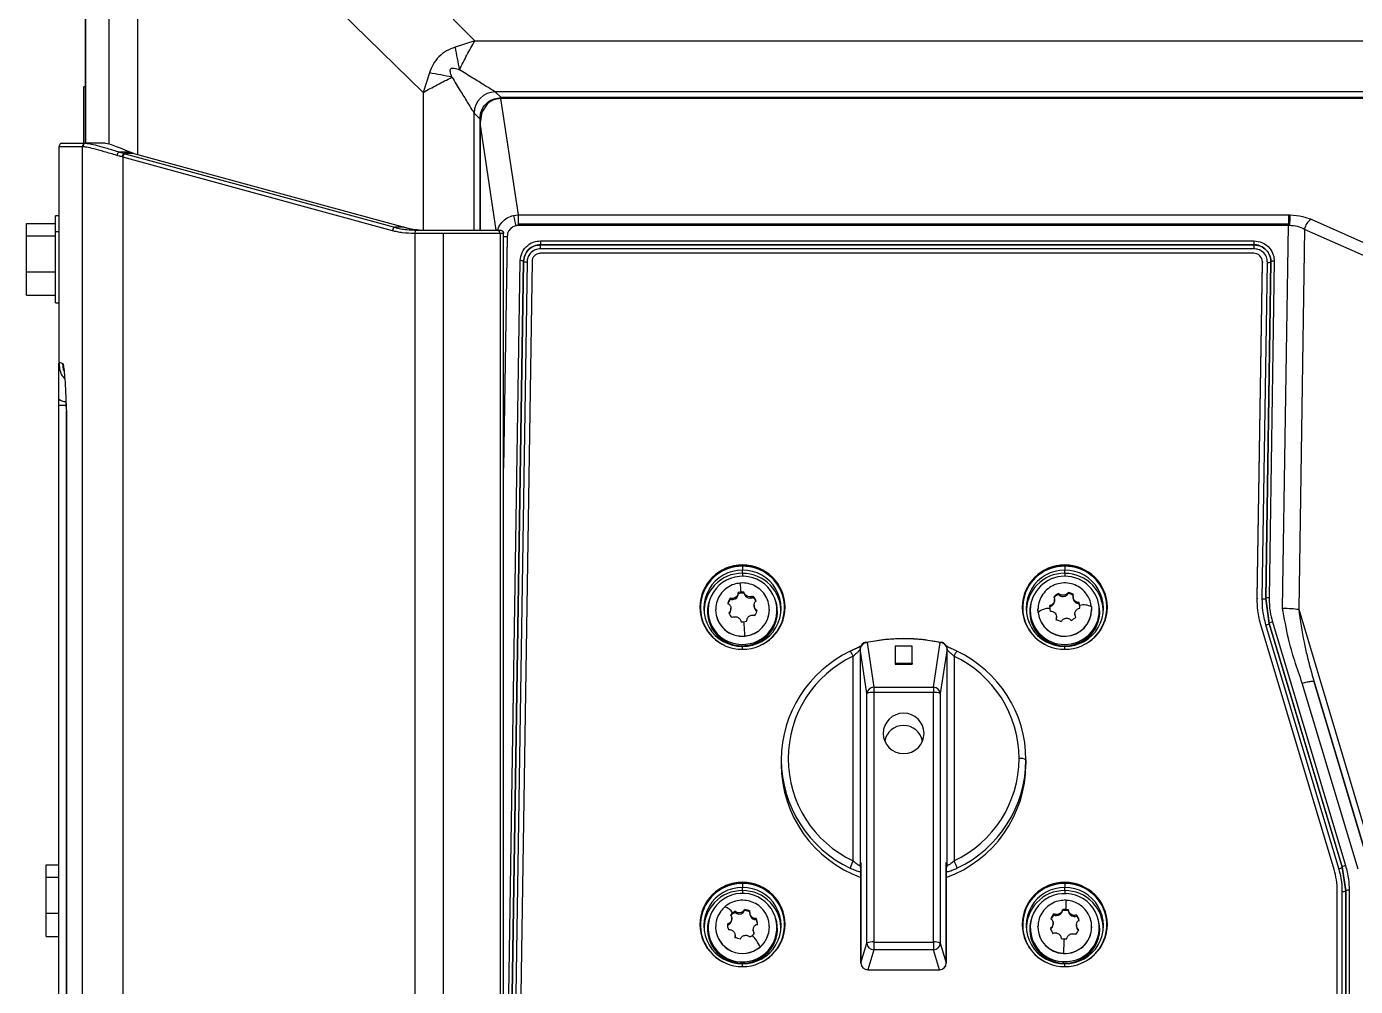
# Model space of a CAD drawing. Header units: millimetres. Extents: x -13464 to 9471, y -517 to 17126.
# Drawn here: x 6206.5 to 6404.5, y 182.9 to 326 of the extents above; entities that cross this region are included whole.
import ezdxf

# ---------------------------------------------------------------- set-up
doc = ezdxf.new("R2010")
doc.units = ezdxf.units.MM

msp = doc.modelspace()

# ---------------------------------------------------------------- linework, layer by layer
at = {"color": 7, "linetype": 'Continuous', "lineweight": 25}
for p, q in [((6273.27, 323.83), (6231.85, 366.08)), ((6215.28, 361.71), (6215.28, 308.57)), ((6215.3, 361.76), (6215.3, 308.57)), ((6215.3, 308.57), (6215.3, 361.76)), ((6218.76, 357.8), (6218.76, 308.44)), ((6223.07, 357.8), (6265.58, 316.14)), ((6223.07, 306.88), (6223.07, 357.8)), ((6273.27, 323.83), (6270.35, 322.89)), ((6273.27, 323.83), (6601.79, 323.83)), ((6266.52, 319.05), (6265.58, 316.14)), ((6215.28, 316.96), (6215.02, 316.96)), ((6265.58, 316.14), (6265.58, 295.62)), ((6276.68, 315.2), (6275.96, 314.98)), ((6598.71, 316.23), (6276.34, 316.23)), ((6277.2, 315.37), (6276.34, 316.23)), ((6277.09, 315.23), (6279.72, 297.9)), ((6597.96, 315.23), (6277.09, 315.23)), ((6597.86, 315.37), (6277.2, 315.37)), ((6273.18, 313.06), (6274.03, 312.21)), ((6273.18, 295.62), (6273.18, 313.06)), ((6274.35, 313.19), (6274.06, 311.6)), ((6275.01, 314.27), (6274.35, 313.19)), ((6274.03, 312.21), (6274.03, 295.62)), ((6274.06, 311.6), (6274.03, 311.6)), ((6276.48, 295.62), (6274.06, 311.6)), ((6274.06, 311.6), (6274.06, 295.62)), ((6214.82, 308.06), (6211.34, 308.06)), ((6211.34, 308.06), (6211.34, 275.99)), ((6211.85, 308.57), (6215.33, 308.57)), ((6214.82, 308.06), (6214.82, 95.72)), ((6214.9, 308.06), (6214.82, 308.06)), ((6215.33, 308.57), (6215.4, 308.57)), ((6218.16, 308.57), (6215.4, 308.57)), ((6220.36, 307.26), (6221.09, 307.04)), ((6221.93, 307.26), (6220.36, 307.26)), ((6222.48, 307.04), (6221.09, 307.04)), ((6221.19, 307.02), (6261.34, 296.05)), ((6222.48, 307.04), (6221.93, 307.26)), ((6222.48, 307.04), (6262.75, 296.05)), ((6220.84, 306.52), (6220.84, 97.26)), ((6261.03, 295.55), (6220.84, 306.52)), ((6211.34, 297.76), (6210.83, 297.76)), ((6210.83, 295.45), (6210.83, 297.76)), ((6279.07, 297.83), (6279.72, 297.9)), ((6279.72, 297.9), (6394.5, 297.9)), ((6279.72, 297.9), (6279.72, 296.58)), ((6394.5, 297.9), (6394.5, 296.58)), ((6397.86, 297.26), (6407.88, 292.8)), ((6206.51, 296.63), (6210.83, 296.63)), ((6206.51, 294.77), (6206.51, 296.63)), ((6210.83, 284.81), (6210.83, 295.45)), ((6210.83, 295.45), (6211.34, 295.45)), ((6262.75, 296.05), (6261.34, 296.05)), ((6264.33, 295.11), (6264.33, 108.67)), ((6268.59, 295.11), (6264.33, 295.11)), ((6264.59, 295.62), (6276.56, 295.62)), ((6268.59, 295.11), (6268.59, 108.67)), ((6277.07, 295.11), (6268.59, 295.11)), ((6276.56, 295.62), (6277.15, 295.62)), ((6277.07, 295.11), (6277.07, 108.67)), ((6277.57, 295.11), (6277.07, 295.11)), ((6277.57, 108.67), (6277.57, 295.11)), ((6279.72, 296.58), (6279.72, 296.32)), ((6279.72, 296.58), (6394.5, 296.58)), ((6394.5, 296.32), (6279.72, 296.32)), ((6393.62, 239.31), (6394.5, 296.32)), ((6394.5, 296.58), (6394.5, 296.32)), ((6396.88, 295.75), (6396.01, 239.13)), ((6406.91, 291.29), (6396.88, 295.75)), ((6206.51, 294.77), (6210.83, 294.77)), ((6206.51, 289.43), (6206.51, 294.77)), ((6278.11, 294.66), (6277.57, 260.18)), ((6283.09, 294.03), (6389.33, 294.03)), ((6283.09, 294.03), (6283.09, 293.45)), ((6283.09, 293.45), (6283.09, 293.44)), ((6389.33, 293.45), (6283.09, 293.45)), ((6283.09, 292.86), (6283.09, 293.44)), ((6283.09, 293.44), (6389.33, 293.44)), ((6389.33, 294.03), (6389.33, 293.45)), ((6389.33, 293.44), (6389.33, 293.45)), ((6389.33, 293.44), (6389.33, 292.86)), ((6278.03, 160.52), (6280.04, 291.08)), ((6389.33, 292.86), (6283.09, 292.86)), ((6389.33, 292.19), (6283.09, 292.19)), ((6392.38, 290.99), (6391.61, 240.84)), ((6206.51, 289.43), (6210.83, 289.43)), ((6206.51, 285.94), (6206.51, 289.43)), ((6280.55, 290.98), (6278.53, 160.42)), ((6278.53, 160.42), (6280.55, 290.98)), ((6281.06, 290.89), (6279.04, 160.33)), ((6281.82, 290.96), (6279.8, 160.39)), ((6280.55, 290.98), (6280.55, 290.98)), ((6389.83, 240.77), (6390.6, 290.92)), ((6389.83, 240.68), (6390.6, 290.83)), ((6390.59, 240.68), (6391.36, 290.82)), ((6390.6, 290.92), (6390.6, 290.83)), ((6391.1, 240.76), (6391.87, 290.91)), ((6391.87, 290.9), (6391.1, 240.76)), ((6391.87, 290.91), (6391.87, 290.9)), ((6206.51, 285.94), (6210.83, 285.94)), ((6210.83, 284.81), (6211.34, 284.81)), ((6211.34, 275.99), (6211.88, 275.78)), ((6211.34, 134.21), (6211.34, 269.57)), ((6211.34, 269.57), (6212.33, 269.57)), ((6212.43, 268.66), (6212.43, 135.13)), ((6212.44, 268.6), (6212.44, 135.18)), ((6313.16, 245.54), (6313.16, 244.96)), ((6361.17, 245.54), (6361.17, 244.96)), ((6313.16, 244.49), (6313.16, 244.96)), ((6313.16, 244.49), (6313.16, 244.05)), ((6361.17, 244.49), (6361.17, 244.96)), ((6361.17, 244.49), (6361.17, 244.05)), ((6312.54, 241.47), (6312.54, 241.62)), ((6313.38, 241.55), (6313.38, 241.7)), ((6360.22, 241.35), (6360.22, 241.5)), ((6361.68, 241.5), (6361.68, 241.65)), ((6311.33, 240.63), (6311.33, 240.79)), ((6311.72, 240.59), (6311.72, 240.75)), ((6314.35, 240.82), (6314.35, 240.99)), ((6314.72, 240.94), (6314.72, 241.09)), ((6314.89, 239.75), (6314.89, 239.58)), ((6358.92, 239.54), (6358.92, 239.69)), ((6359.65, 240.41), (6359.65, 240.58)), ((6362.41, 241.04), (6362.41, 240.87)), ((6363.32, 239.98), (6363.32, 240.13)), ((6363.4, 239.57), (6363.4, 239.72)), ((6389.83, 240.77), (6389.83, 240.68)), ((6391.62, 237.03), (6391.1, 240.76)), ((6391.1, 240.76), (6391.62, 237.03)), ((6391.1, 240.76), (6391.1, 240.76)), ((6308.01, 238.98), (6308.01, 238.77)), ((6309.16, 239.08), (6309.16, 239.06)), ((6311.43, 239.11), (6311.43, 239.28)), ((6317.16, 239.06), (6317.16, 239.08)), ((6318.31, 238.77), (6318.31, 238.98)), ((6356.02, 238.98), (6356.02, 238.77)), ((6356.04, 238.25), (6356.02, 238.77)), ((6356.04, 238.25), (6356.04, 238.46)), ((6357.19, 238.68), (6357.17, 239.18)), ((6357.17, 239.08), (6357.17, 239.06)), ((6357.17, 239.06), (6357.19, 238.66)), ((6357.19, 238.68), (6357.19, 238.66)), ((6359.92, 237.82), (6359.92, 237.99)), ((6362.68, 238.45), (6362.68, 238.28)), ((6365.15, 239.48), (6365.17, 238.98)), ((6365.17, 239.06), (6365.17, 239.08)), ((6366.32, 238.77), (6366.32, 238.98)), ((6396.01, 239.13), (6406.97, 202.58)), ((6401.28, 200.38), (6390.4, 236.66)), ((6402.01, 200.5), (6391.13, 236.8)), ((6402.5, 200.74), (6391.62, 237.03)), ((6391.62, 237.03), (6402.5, 200.73)), ((6391.62, 237.03), (6391.62, 237.03)), ((6392.1, 237.26), (6402.99, 200.96)), ((6313.16, 233.6), (6313.16, 233.63)), ((6313.16, 233.19), (6313.16, 233.6)), ((6313.52, 235.16), (6313.52, 235.14)), ((6313.63, 233.72), (6313.63, 233.93)), ((6331.71, 234.18), (6332.72, 227.52)), ((6338.43, 233.62), (6335.89, 233.62)), ((6335.89, 233.62), (6335.89, 231.09)), ((6337.16, 234.76), (6337.16, 234.81)), ((6338.43, 231.09), (6338.43, 233.62)), ((6341.61, 227.52), (6342.61, 234.18)), ((6361.17, 233.6), (6361.17, 233.63)), ((6361.17, 233.19), (6361.17, 233.6)), ((6329.66, 201.64), (6329.66, 232.15)), ((6330.67, 233.13), (6330.67, 201)), ((6331.7, 226.57), (6330.7, 233.23)), ((6343.63, 233.23), (6342.62, 226.57)), ((6343.65, 201), (6343.65, 233.13)), ((6344.67, 232.15), (6344.67, 201.64)), ((6335.89, 231.09), (6335.89, 230.96)), ((6335.89, 231.09), (6338.43, 231.09)), ((6335.89, 230.96), (6338.43, 230.96)), ((6338.43, 231.09), (6338.43, 230.96)), ((6404.85, 200.43), (6396.55, 228.13)), ((6398.31, 228.34), (6406.62, 200.64)), ((6407.01, 199.32), (6398.31, 228.34)), ((6331.7, 189.4), (6331.7, 226.57)), ((6332.72, 227.52), (6332.72, 226.73)), ((6332.72, 227.52), (6341.61, 227.52)), ((6332.72, 226.73), (6332.72, 189.56)), ((6341.61, 226.73), (6332.72, 226.73)), ((6341.61, 227.52), (6341.61, 226.73)), ((6341.61, 189.56), (6341.61, 226.73)), ((6342.62, 226.57), (6342.62, 189.4)), ((6318.94, 216.72), (6318.94, 216.01)), ((6355.39, 216.72), (6355.39, 216.01)), ((6209.44, 201.07), (6211.34, 201.07)), ((6209.44, 199.21), (6209.44, 201.07)), ((6330.81, 201.41), (6330.81, 186.44)), ((6330.81, 186.43), (6330.81, 201.35)), ((6343.51, 186.44), (6343.51, 201.41)), ((6343.52, 201.35), (6343.52, 186.43)), ((6403.02, 197.19), (6402.5, 200.74)), ((6402.5, 200.73), (6402.5, 200.74)), ((6402.5, 200.73), (6403.02, 197.19)), ((6209.44, 193.87), (6209.44, 199.21)), ((6209.44, 199.21), (6211.34, 199.21)), ((6313.16, 198.27), (6313.16, 197.68)), ((6361.17, 198.27), (6361.17, 197.68)), ((6313.16, 197.22), (6313.16, 197.68)), ((6313.16, 197.22), (6313.16, 196.77)), ((6361.17, 197.22), (6361.17, 197.68)), ((6361.17, 197.22), (6361.17, 196.77)), ((6401.75, 110.56), (6401.75, 197.19)), ((6402.51, 110.47), (6402.51, 197.1)), ((6403.02, 110.56), (6403.02, 197.19)), ((6403.02, 197.19), (6403.02, 110.56)), ((6403.02, 197.19), (6403.02, 197.19)), ((6403.53, 197.28), (6403.53, 110.65)), ((6312.03, 193.98), (6312.03, 194.14)), ((6313.25, 193.95), (6313.25, 194.12)), ((6313.48, 194.26), (6313.48, 194.41)), ((6360.85, 194.26), (6360.85, 194.41)), ((6361.7, 194.22), (6361.7, 194.37)), ((6209.44, 193.87), (6211.34, 193.87)), ((6209.44, 190.38), (6209.44, 193.87)), ((6311.25, 192.25), (6311.25, 192.41)), ((6311.56, 192.92), (6311.56, 193.09)), ((6314.26, 193.94), (6314.26, 193.77)), ((6315.25, 192.89), (6315.25, 193.04)), ((6359.43, 192.19), (6359.43, 192.37)), ((6359.54, 193.6), (6359.54, 193.75)), ((6359.92, 193.5), (6359.92, 193.66)), ((6362.55, 193.37), (6362.55, 193.53)), ((6362.91, 192.11), (6362.91, 191.94)), ((6362.94, 193.43), (6362.94, 193.58)), ((6209.44, 190.38), (6211.34, 190.38)), ((6308.01, 191.7), (6308.01, 191.49)), ((6309.16, 191.8), (6309.16, 191.79)), ((6312.06, 190.36), (6312.06, 190.53)), ((6314.76, 191.39), (6314.76, 191.21)), ((6317.16, 191.79), (6317.16, 191.8)), ((6318.31, 191.49), (6318.31, 191.7)), ((6356.02, 191.7), (6356.02, 191.49)), ((6357.17, 191.8), (6357.17, 191.93)), ((6357.17, 191.8), (6357.17, 191.79)), ((6365.17, 191.8), (6365.16, 191.68)), ((6365.17, 191.79), (6365.17, 191.8)), ((6366.32, 191.49), (6366.32, 191.7)), ((6315.78, 188.83), (6315.78, 188.81)), ((6330.81, 186.44), (6331.7, 189.4)), ((6332.72, 188.39), (6331.83, 185.43)), ((6332.72, 189.56), (6341.61, 189.56)), ((6332.72, 189.56), (6332.72, 188.39)), ((6341.61, 188.39), (6332.72, 188.39)), ((6341.61, 189.56), (6341.61, 188.39)), ((6342.5, 185.43), (6341.61, 188.39)), ((6342.62, 189.4), (6343.51, 186.44)), ((6313.16, 186.32), (6313.16, 186.36)), ((6313.16, 185.91), (6313.16, 186.33)), ((6316.53, 187.66), (6316.53, 187.87)), ((6360.91, 186.43), (6360.91, 186.63)), ((6360.97, 187.87), (6360.97, 187.85)), ((6361.17, 186.32), (6361.17, 186.36)), ((6361.17, 185.91), (6361.17, 186.33)), ((6331.83, 185.43), (6342.5, 185.43)), ((6331.83, 185.43), (6331.83, 185.42)), ((6331.83, 185.42), (6342.5, 185.42)), ((6342.5, 185.43), (6342.5, 185.42))]:
    msp.add_line(p, q, dxfattribs=at)
at = {"color": 7, "linetype": 'Continuous', "lineweight": 25, "flags": 128}
for points in [[(6264.59, 295.62), (6264.54, 295.61), (6264.49, 295.58), (6264.45, 295.53), (6264.41, 295.47), (6264.38, 295.39), (6264.35, 295.3), (6264.34, 295.21), (6264.33, 295.11)], [(6277.57, 294.69), (6277.83, 294.67), (6278.11, 294.66)], [(6211.88, 275.78), (6211.97, 274.88), (6212, 274.73)], [(6358.92, 239.54), (6358.92, 239.43), (6358.92, 239.42)], [(6329.22, 232.87), (6329.22, 232.89), (6329.23, 232.88)], [(6330.7, 233.23), (6330.68, 233.17), (6330.67, 233.13)], [(6343.65, 233.13), (6343.64, 233.18), (6343.63, 233.23)], [(6345.11, 232.87), (6345.1, 232.89), (6345.1, 232.88)], [(6312.06, 190.36), (6312.06, 190.36), (6312.04, 190.15)]]:
    msp.add_lwpolyline(points, dxfattribs=at)
at = {"color": 7, "linetype": 'Continuous', "lineweight": 25}
for centre, radius, start, end in [((6332.07, 332.84), 62.51, 189.1585, 192.3007), ((6256.57, 257.34), 62.51, 77.6993, 80.8415), ((6276.37, 313.04), 3.19, 90.5081, 179.4919), ((6215.33, 308.06), 0.508, 90.0393, 180.0393), ((6215.41, 308.07), 0.506, 90.2324, 180.2305), ((6305.28, 302.26), 26.58, 189.6044, 193.002), ((6420.6, 296.07), 25.95, 175.9521, 179.4514), ((6399.13, 295.37), 2.28, 123.9507, 170.367), ((6276.56, 295.11), 0.507, 359.891, 89.8906), ((6280.15, 290.24), 0.843, 61.6332, 97.3352), ((6389.36, 290.94), 1.24, 359.1872, 45.116), ((6392.25, 290.17), 0.828, 80.778, 116.922), ((6280.95, 291.72), 0.843, 241.6332, 277.3352), ((6391.5, 291.64), 0.828, 260.778, 296.922), ((6212.35, 271.61), 1.53, 228.5715, 268.3274), ((6313.16, 239.38), 6.36, 0.678, 179.322), ((6313.16, 239.29), 6.36, 0.678, 179.322), ((6313.07, 239.38), 6.17, 89.1393, 245.0579), ((6313.25, 239.38), 6.17, 294.9421, 90.8607), ((6361.17, 239.38), 6.36, 0.678, 179.322), ((6361.17, 239.29), 6.36, 0.678, 179.322), ((6361.07, 239.38), 6.17, 89.1393, 245.0587), ((6361.26, 239.38), 6.17, 294.9413, 90.8607), ((6313.09, 239.28), 5.68, 89.2941, 270.7059), ((6313.12, 238.82), 5.68, 89.5474, 183.1267), ((6313.1, 238.97), 5.07, 94.6013, 275.9897), ((6313.22, 238.98), 5.07, 274.6013, 95.9897), ((6313.23, 239.28), 5.68, 269.2941, 90.7059), ((6313.22, 238.83), 5.66, 356.7229, 90.603), ((6361.1, 239.28), 5.68, 89.2941, 270.7059), ((6361.12, 238.82), 5.68, 89.5474, 183.1267), ((6361.17, 238.92), 5.15, 6.4573, 185.0749), ((6361.24, 239.28), 5.68, 269.2941, 90.7059), ((6361.23, 238.83), 5.66, 356.7229, 90.603), ((6313.16, 239.43), 2.28, 95.1341, 105.8683), ((6313.16, 239.27), 2.28, 84.4099, 105.8635), ((6293.6, 240.13), 19.42, 4.634, 8.6152), ((6313.16, 239.43), 2.28, 84.4133, 95.1364), ((6314.26, 241.71), 0.897, 190.7949, 275.4839), ((6361.15, 239.46), 2.25, 114.6038, 136.2743), ((6360.9, 241.95), 0.906, 221.4187, 330.1135), ((6361.17, 239.44), 2.27, 55.4021, 76.9582), ((6361.17, 239.29), 2.27, 55.4021, 76.9582), ((6313.1, 238.78), 5.15, 160.923, 270.6841), ((6313.11, 239.49), 2.2, 143.885, 165.875), ((6313.11, 239.34), 2.2, 143.885, 165.875), ((6311.64, 241.49), 0.912, 250.5108, 275.1432), ((6311.65, 241.47), 0.891, 274.7284, 359.8247), ((6313.22, 238.78), 5.15, 269.3159, 19.077), ((6314.27, 241.73), 0.909, 275.1164, 299.8051), ((6313.2, 239.48), 2.22, 24.6873, 46.5722), ((6313.2, 239.33), 2.22, 24.6873, 46.5722), ((6315.77, 239.58), 0.882, 180.1249, 238.0437), ((6361.1, 238.78), 5.15, 160.9229, 270.6841), ((6358.77, 240.41), 0.889, 280.303, 359.6928), ((6361.1, 239.5), 2.18, 174.8889, 185.9445), ((6361.15, 239.31), 2.25, 114.6038, 136.2743), ((6361.23, 238.78), 5.15, 269.3159, 19.0771), ((6363.3, 240.87), 0.891, 180.3541, 271.3732), ((6361.23, 239.49), 2.19, 5.9469, 16.9895), ((6361.23, 239.34), 2.19, 5.9469, 16.9895), ((6363.97, 237.4), 2.39, 60.6289, 103.7799), ((6361.23, 239.5), 2.18, 354.8889, 5.9445), ((6361.23, 239.34), 2.18, 2.0177, 5.9443), ((6390.72, 241.5), 0.828, 260.778, 296.922), ((6391.47, 240.02), 0.828, 80.778, 116.922), ((6313.16, 239.53), 6.36, 180.678, 359.322), ((6313.12, 238.8), 5.11, 180.366, 275.7223), ((6313.13, 239.11), 3.97, 180.5063, 275.6597), ((6313.13, 239.09), 3.97, 180.4282, 275.6602), ((6313.12, 239.51), 2.22, 204.6873, 226.5722), ((6310.55, 239.11), 0.879, 314.1972, 359.9212), ((6313.2, 239.11), 3.96, 274.7376, 359.6817), ((6313.2, 239.09), 3.96, 274.6767, 359.6647), ((6313.21, 238.8), 5.1, 274.7084, 359.633), ((6313.21, 239.5), 2.2, 323.885, 345.875), ((6361.17, 239.53), 6.36, 180.678, 359.322), ((6361.16, 239.04), 5.15, 186.4573, 5.0749), ((6361.16, 238.84), 5.15, 186.5066, 359.259), ((6358.9, 236.5), 2.77, 89.3453, 128.0938), ((6361.16, 239.11), 4, 186.4378, 359.3278), ((6361.16, 239.13), 4, 186.4492, 357.9232), ((6361.1, 239.5), 2.19, 185.9469, 196.9895), ((6359.05, 237.82), 0.874, 340.5758, 359.9931), ((6361.16, 239.55), 2.27, 235.4021, 256.9582), ((6361.18, 239.53), 2.25, 294.6038, 316.2743), ((6363.55, 238.28), 0.874, 180.0108, 203.8741), ((6313.16, 239.56), 2.28, 264.4133, 275.1364), ((6313.16, 239.56), 2.28, 275.1341, 285.8683), ((6265.08, 232.61), 48.51, 3.0085, 5.5322), ((6390.96, 237.79), 1.01, 279.6029, 310.6272), ((6392.27, 236.26), 1.01, 99.6029, 130.6272), ((6331.71, 233.17), 1.01, 89.6625, 177.0262), ((6331.68, 233.23), 0.977, 154.8614, 180.0641), ((6331.71, 233.22), 1.02, 102.366, 164.647), ((6331.57, 233.86), 0.352, 65.18, 101.4027), ((6342.76, 233.86), 0.352, 78.5973, 114.82), ((6342.62, 233.17), 1.01, 2.9738, 90.3375), ((6342.61, 233.22), 1.02, 15.353, 77.634), ((6342.65, 233.23), 0.977, 359.9359, 25.1386), ((6336.87, 216.66), 17.93, 115.2635, 179.7999), ((6336.82, 216.89), 16.85, 115.1576, 244.8424), ((6326.25, 230.66), 3.72, 23.5269, 36.7142), ((6331.65, 233.13), 0.977, 161.6861, 180.064), ((6342.68, 233.13), 0.977, 359.936, 18.3139), ((6348.1, 230.65), 3.74, 143.3294, 156.456), ((6337.44, 216.84), 16.93, 0.2001, 64.7365), ((6337.46, 216.66), 17.93, 0.2001, 64.7365), ((6332.71, 226.51), 1.01, 89.6625, 177.0262), ((6332.49, 224.96), 1.79, 82.6328, 116.0821), ((6341.61, 226.51), 1.01, 2.9738, 90.3375), ((6341.84, 224.96), 1.79, 63.9179, 97.3672), ((6337.16, 220.61), 3.05, 0.6638, 179.3362), ((6337.14, 218.98), 2.84, 89.6178, 169.6634), ((6337.18, 218.98), 2.84, 10.3366, 90.3822), ((6337.16, 220.68), 3.05, 180.6638, 359.3362), ((6336.87, 216.78), 17.93, 180.2001, 244.7365), ((6336.91, 216.1), 17.98, 180.275, 250.1486), ((6337.42, 216.09), 17.97, 289.8286, 359.7477), ((6337.44, 216.95), 16.93, 295.2635, 359.7999), ((6337.46, 216.78), 17.93, 295.2635, 359.7999), ((6354.62, 215.3), 1.61, 61.5184, 98.7795), ((6334.48, 199.03), 5.49, 151.5418, 163.7273), ((6331.67, 201), 1, 180.0034, 210.3507), ((6342.65, 201), 1, 329.6493, 359.9966), ((6339.85, 199.03), 5.49, 16.2727, 28.4582), ((6390.65, 197.19), 11.1, 0.0055, 16.6992), ((6401.84, 201.5), 1.01, 279.6029, 310.6272), ((6403.15, 199.97), 1.01, 99.6029, 130.6272), ((6313.16, 192.1), 6.36, 0.678, 179.322), ((6313.16, 192.01), 6.36, 0.678, 179.322), ((6313.07, 192.1), 6.17, 89.1393, 245.0591), ((6313.25, 192.1), 6.17, 294.941, 90.8607), ((6361.17, 192.1), 6.36, 0.678, 179.322), ((6361.17, 192.01), 6.36, 0.678, 179.322), ((6361.07, 192.1), 6.17, 89.1393, 245.0586), ((6361.26, 192.1), 6.17, 294.9414, 90.8607), ((6313.09, 192), 5.68, 89.2941, 270.7059), ((6313.12, 191.54), 5.68, 89.5474, 183.1267), ((6313.17, 191.71), 5.11, 311.2549, 131.4553), ((6313.23, 192), 5.68, 269.2941, 90.7059), ((6313.22, 191.55), 5.66, 356.7229, 90.603), ((6361.1, 192), 5.68, 89.2941, 270.7059), ((6361.12, 191.54), 5.68, 89.5474, 183.1267), ((6361.1, 191.7), 5.07, 86.4013, 267.8061), ((6361.23, 191.7), 5.07, 266.4013, 87.8061), ((6361.24, 192), 5.68, 269.2941, 90.7059), ((6361.23, 191.55), 5.66, 356.7229, 90.603), ((6402.63, 197.93), 0.835, 261.7212, 297.6466), ((6403.41, 196.45), 0.835, 81.7212, 117.6466), ((6313.15, 191.69), 5.11, 131.2549, 311.4553), ((6309.62, 192.53), 2.47, 33.3843, 67.8645), ((6313.15, 192.18), 2.25, 119.6465, 130.4794), ((6312.67, 194.63), 0.887, 310.4462, 335.5493), ((6313.16, 192.16), 2.27, 60.4313, 81.9483), ((6313.16, 192.01), 2.27, 60.4313, 81.9483), ((6359.97, 194.39), 0.896, 266.8256, 351.605), ((6361.17, 192.15), 2.28, 87.1905, 97.9142), ((6361.17, 192), 2.28, 76.4659, 97.9158), ((6396.63, 192.87), 35.38, 175.2844, 177.4671), ((6361.17, 192.15), 2.28, 76.463, 87.1928), ((6362.59, 194.26), 0.892, 182.5867, 267.5898), ((6313.16, 192.25), 6.36, 180.678, 359.322), ((6313.1, 191.5), 5.15, 160.923, 270.6841), ((6310.67, 192.93), 0.904, 285.6629, 310.4509), ((6313.1, 192.22), 2.19, 180.0425, 202.1271), ((6310.68, 192.92), 0.88, 310.3547, 359.8997), ((6313.14, 192.04), 2.24, 119.6234, 141.3503), ((6313.13, 192.2), 2.23, 130.479, 141.3737), ((6312.66, 194.64), 0.909, 226.5106, 310.3823), ((6313.22, 191.5), 5.15, 269.3159, 19.077), ((6315.15, 193.78), 0.893, 180.4274, 276.3607), ((6313.22, 192.22), 2.19, 0.0425, 22.1271), ((6313.22, 192.06), 2.19, 0.0425, 22.1271), ((6361.17, 192.25), 6.36, 180.678, 359.322), ((6361.1, 191.5), 5.15, 160.923, 270.6841), ((6358.55, 192.2), 0.882, 304.7508, 359.8703), ((6361.13, 192.21), 2.21, 135.7914, 157.7019), ((6361.13, 192.05), 2.21, 135.7914, 157.7019), ((6359.96, 194.4), 0.91, 242.5361, 267.2082), ((6361.23, 191.5), 5.15, 269.3159, 19.077), ((6362.6, 194.28), 0.912, 267.1811, 291.8223), ((6361.21, 192.21), 2.2, 16.5212, 38.4894), ((6361.21, 192.06), 2.2, 16.5212, 38.4894), ((6313.16, 191.56), 5.15, 180.7344, 310.8456), ((6313.16, 191.86), 4, 180.7229, 310.8557), ((6313.16, 191.84), 4, 180.7242, 310.8557), ((6313.16, 192.28), 2.27, 240.4313, 261.9483), ((6313.17, 192.26), 2.25, 299.6465, 310.4794), ((6313.19, 192.24), 2.23, 310.479, 321.3737), ((6310.24, 186.37), 6.06, 23.9314, 43.5422), ((6315.63, 191.21), 0.875, 180.0244, 209.6952), ((6313.25, 191.81), 3.91, 310.3405, 359.9125), ((6313.25, 191.79), 3.91, 310.3405, 359.9139), ((6313.27, 191.5), 5.04, 310.3297, 359.9247), ((6361.12, 191.53), 5.11, 180.4004, 267.6235), ((6361.13, 191.83), 3.96, 180.3684, 267.6556), ((6361.13, 191.82), 3.97, 180.4313, 267.5927), ((6361.12, 192.22), 2.2, 196.5212, 218.4894), ((6361.17, 192.29), 2.28, 256.463, 267.1928), ((6361.2, 191.54), 5.12, 266.7563, 359.5157), ((6361.2, 191.81), 3.97, 266.6675, 359.6045), ((6361.2, 191.83), 3.97, 266.6781, 357.7256), ((6361.21, 192.23), 2.21, 315.7914, 337.7019), ((6363.79, 191.94), 0.88, 180.0968, 228.5614), ((6332.49, 187.79), 1.79, 82.6328, 116.0821), ((6332.72, 189.41), 1.02, 180.4879, 269.7843), ((6341.84, 187.79), 1.79, 63.9179, 97.3672), ((6341.6, 189.41), 1.02, 270.2157, 359.5121), ((6449.64, 185.32), 88.71, 176.9745, 178.3549), ((6361.17, 192.29), 2.28, 267.1905, 277.9142), ((6331.83, 186.45), 1.02, 180.4879, 269.7843), ((6330.84, 186.43), 0.0318, 162.9939, 179.855), ((6331.83, 186.43), 1.02, 180, 270), ((6342.5, 186.45), 1.02, 270.2157, 359.5121), ((6342.5, 186.43), 1.02, 270, 0), ((6343.48, 186.43), 0.0318, 0.145, 17.0061)]:
    msp.add_arc(centre, radius, start, end, dxfattribs=at)
for points, knots in [([(6270.35, 322.89), (6269.92, 322.72), (6269.04, 322.39), (6267.89, 321.52), (6267.02, 320.37), (6266.68, 319.48), (6266.52, 319.05)], [0, 0, 0, 0, 0.24377, 0.499159, 0.754983, 1, 1, 1, 1]), ([(6270.99, 319.52), (6271.36, 320.26), (6272.11, 321.74), (6272.88, 323.13), (6273.27, 323.83)], [0, 0, 0, 0, 0.499672, 1, 1, 1, 1]), ([(6269.88, 318.41), (6269.78, 318.66), (6269.65, 319.01), (6269.61, 319.42), (6269.66, 319.59), (6269.72, 319.69), (6269.81, 319.75), (6269.98, 319.79), (6270.4, 319.76), (6270.74, 319.62), (6270.99, 319.52)], [0, 0, 0, 0, 0.304932, 0.415748, 0.460272, 0.500497, 0.540554, 0.584994, 0.696322, 1, 1, 1, 1]), ([(6276.34, 316.23), (6276.29, 316.26), (6276.19, 316.32), (6275.69, 316.63), (6274.63, 317.28), (6272.96, 318.31), (6271.67, 319.1), (6270.99, 319.52)], [0, 0, 0, 0, 0.089619, 0.186676, 0.417859, 0.69576, 1, 1, 1, 1]), ([(6215.02, 308.57), (6215.02, 309.07), (6215.02, 310.88), (6215.02, 313.1), (6215.02, 315.31), (6215.02, 316.69), (6215.02, 316.87), (6215.02, 316.96)], [0, 0, 0, 0, 0.085931, 0.309496, 0.535624, 0.765362, 1, 1, 1, 1]), ([(6265.58, 316.14), (6266.27, 316.52), (6267.66, 317.3), (6269.14, 318.04), (6269.88, 318.41)], [0, 0, 0, 0, 0.500375, 1, 1, 1, 1]), ([(6269.88, 318.41), (6270.3, 317.74), (6271.1, 316.44), (6272.13, 314.77), (6272.77, 313.72), (6273.08, 313.22), (6273.15, 313.11), (6273.18, 313.06)], [0, 0, 0, 0, 0.30424, 0.582141, 0.813324, 0.910382, 1, 1, 1, 1]), ([(6274.03, 312.21), (6274.09, 312.66), (6274.2, 313.59), (6275.06, 314.65), (6276.12, 315.27), (6276.85, 315.34), (6277.2, 315.37)], [0, 0, 0, 0, 0.270606, 0.562309, 0.789377, 1, 1, 1, 1]), ([(6275.96, 314.98), (6275.78, 314.89), (6275.43, 314.7), (6275.15, 314.42), (6275.01, 314.27)], [0, 0, 0, 0, 0.486215, 1, 1, 1, 1]), ([(6277.09, 315.23), (6277.01, 315.23), (6276.88, 315.22), (6276.74, 315.21), (6276.68, 315.2)], [0, 0, 0, 0, 0.560447, 1, 1, 1, 1]), ([(6211.85, 308.57), (6211.78, 308.56), (6211.63, 308.54), (6211.46, 308.41), (6211.36, 308.24), (6211.35, 308.12), (6211.34, 308.06)], [0, 0, 0, 0, 0.270303, 0.562484, 0.789771, 1, 1, 1, 1]), ([(6219.97, 306.77), (6219.32, 306.96), (6218.02, 307.35), (6216.51, 307.76), (6215.38, 308.02), (6215.06, 308.05), (6214.9, 308.06)], [0, 0, 0, 0, 0.249302, 0.499599, 0.750248, 1, 1, 1, 1]), ([(6215.4, 308.57), (6215.56, 308.56), (6215.87, 308.53), (6216.97, 308.27), (6218.45, 307.85), (6219.72, 307.46), (6220.36, 307.26)], [0, 0, 0, 0, 0.249142, 0.499198, 0.748701, 1, 1, 1, 1]), ([(6221.93, 307.26), (6221.44, 307.46), (6220.48, 307.84), (6219.36, 308.27), (6218.51, 308.53), (6218.27, 308.56), (6218.16, 308.57)], [0, 0, 0, 0, 0.253467, 0.500733, 0.750932, 1, 1, 1, 1]), ([(6220.36, 307.26), (6220.32, 307.26), (6220.26, 307.25), (6220.18, 307.18), (6220.12, 307.12), (6220.07, 307.04), (6220.01, 306.93), (6219.98, 306.83), (6219.97, 306.77)], [0, 0, 0, 0, 0.23942, 0.368337, 0.5, 0.631663, 0.76058, 1, 1, 1, 1]), ([(6221.09, 307.04), (6221.06, 307.04), (6221, 307.03), (6220.93, 306.97), (6220.88, 306.9), (6220.83, 306.82), (6220.77, 306.71), (6220.74, 306.61), (6220.73, 306.55)], [0, 0, 0, 0, 0.239418, 0.368332, 0.499991, 0.631652, 0.760569, 1, 1, 1, 1]), ([(6221.09, 307.04), (6221.11, 307.04), (6221.14, 307.03), (6221.18, 307.02), (6221.19, 307.02)], [0, 0, 0, 0, 0.559999, 1, 1, 1, 1]), ([(6220.73, 306.55), (6220.58, 306.59), (6220.32, 306.66), (6220.08, 306.74), (6219.97, 306.77)], [0, 0, 0, 0, 0.559993, 1, 1, 1, 1]), ([(6220.84, 306.52), (6220.82, 306.53), (6220.78, 306.54), (6220.74, 306.55), (6220.73, 306.55)], [0, 0, 0, 0, 0.56, 1, 1, 1, 1]), ([(6276.73, 295.62), (6276.74, 295.71), (6276.81, 296.14), (6277.28, 296.81), (6278.07, 297.51), (6278.74, 297.72), (6279.07, 297.83)], [0, 0, 0, 0, 0.083673, 0.396332, 0.704413, 1, 1, 1, 1]), ([(6394.5, 297.9), (6394.54, 297.9), (6394.61, 297.9), (6394.69, 297.9), (6394.72, 297.9)], [0, 0, 0, 0, 0.560013, 1, 1, 1, 1]), ([(6394.72, 297.9), (6395.36, 297.85), (6396.52, 297.77), (6397.45, 297.41), (6397.86, 297.26)], [0, 0, 0, 0, 0.55672, 1, 1, 1, 1]), ([(6261.34, 296.05), (6261.3, 296.05), (6261.25, 296.04), (6261.19, 295.97), (6261.13, 295.89), (6261.08, 295.79), (6261.05, 295.66), (6261.04, 295.59), (6261.03, 295.55)], [0, 0, 0, 0, 0.2421684, 0.369093, 0.499604, 0.7093862, 0.8446894, 1, 1, 1, 1]), ([(6264.33, 295.11), (6263.71, 295.14), (6262.85, 295.17), (6261.75, 295.36), (6261.27, 295.48), (6261.03, 295.55)], [0, 0, 0, 0, 0.560269, 0.780149, 1, 1, 1, 1]), ([(6261.34, 296.05), (6261.63, 295.97), (6262.23, 295.82), (6263.32, 295.67), (6264.11, 295.64), (6264.59, 295.62)], [0, 0, 0, 0, 0.280186, 0.560145, 1, 1, 1, 1]), ([(6262.75, 296.05), (6262.92, 296.02), (6263.25, 295.96), (6263.7, 295.81), (6264.15, 295.76), (6264.66, 295.69), (6265.29, 295.63), (6265.76, 295.62), (6266, 295.62)], [0, 0, 0, 0, 0.157027, 0.30884, 0.422554, 0.570152, 0.77862, 1, 1, 1, 1]), ([(6277.15, 295.62), (6277.25, 295.6), (6277.38, 295.57), (6277.5, 295.4), (6277.54, 295.31), (6277.57, 295.21), (6277.57, 295.14), (6277.57, 295.11)], [0, 0, 0, 0, 0.603903, 0.73056, 0.836974, 0.924822, 1, 1, 1, 1]), ([(6279.38, 296.28), (6279.19, 296.22), (6278.8, 296.08), (6278.39, 295.65), (6278.15, 295.15), (6278.12, 294.82), (6278.11, 294.66)], [0, 0, 0, 0, 0.266381, 0.552471, 0.780606, 1, 1, 1, 1]), ([(6279.72, 296.32), (6279.65, 296.32), (6279.54, 296.31), (6279.43, 296.29), (6279.38, 296.28)], [0, 0, 0, 0, 0.5603338, 1, 1, 1, 1]), ([(6394.65, 296.32), (6394.63, 296.32), (6394.57, 296.32), (6394.52, 296.32), (6394.5, 296.32)], [0, 0, 0, 0, 0.55997, 1, 1, 1, 1]), ([(6396.88, 295.75), (6396.55, 295.9), (6395.89, 296.22), (6395.06, 296.28), (6394.65, 296.32)], [0, 0, 0, 0, 0.506183, 1, 1, 1, 1]), ([(6280.04, 291.08), (6280.1, 291.5), (6280.22, 292.37), (6281.05, 293.36), (6282.06, 293.94), (6282.76, 294), (6283.09, 294.03)], [0, 0, 0, 0, 0.270467, 0.562375, 0.78953, 1, 1, 1, 1]), ([(6283.09, 293.45), (6282.75, 293.41), (6282.09, 293.33), (6281.27, 292.77), (6280.68, 291.96), (6280.59, 291.32), (6280.55, 290.98)], [0, 0, 0, 0, 0.256631, 0.5, 0.743362, 1, 1, 1, 1]), ([(6280.55, 290.98), (6280.59, 291.31), (6280.68, 291.96), (6281.27, 292.76), (6282.09, 293.33), (6282.75, 293.4), (6283.09, 293.44)], [0, 0, 0, 0, 0.256624, 0.5, 0.74337, 1, 1, 1, 1]), ([(6389.33, 294.03), (6389.77, 293.98), (6390.68, 293.87), (6391.7, 293.04), (6392.29, 292.01), (6392.35, 291.32), (6392.38, 290.99)], [0, 0, 0, 0, 0.2700815, 0.5624747, 0.7899155, 1, 1, 1, 1]), ([(6391.87, 290.91), (6391.86, 291.08), (6391.85, 291.42), (6391.65, 292.05), (6391.19, 292.75), (6390.49, 293.21), (6389.85, 293.42), (6389.51, 293.44), (6389.33, 293.45)], [0, 0, 0, 0, 0.130528, 0.257557, 0.5, 0.742437, 0.869468, 1, 1, 1, 1]), ([(6389.33, 293.44), (6389.51, 293.43), (6389.85, 293.41), (6390.49, 293.2), (6391.19, 292.74), (6391.65, 292.05), (6391.85, 291.42), (6391.86, 291.08), (6391.87, 290.9)], [0, 0, 0, 0, 0.13052, 0.257548, 0.5, 0.742445, 0.869475, 1, 1, 1, 1]), ([(6283.09, 292.86), (6282.8, 292.82), (6282.21, 292.75), (6281.53, 292.22), (6281.13, 291.56), (6281.08, 291.1), (6281.06, 290.89)], [0, 0, 0, 0, 0.270467, 0.562375, 0.78953, 1, 1, 1, 1]), ([(6283.09, 292.19), (6282.9, 292.17), (6282.53, 292.12), (6282.12, 291.79), (6281.87, 291.39), (6281.84, 291.1), (6281.82, 290.96)], [0, 0, 0, 0, 0.28363, 0.557945, 0.775111, 1, 1, 1, 1]), ([(6391.36, 290.82), (6391.33, 291.11), (6391.27, 291.71), (6390.72, 292.39), (6390.03, 292.79), (6389.56, 292.83), (6389.33, 292.86)], [0, 0, 0, 0, 0.270081, 0.562475, 0.789915, 1, 1, 1, 1]), ([(6390.24, 291.82), (6390.09, 291.93), (6389.82, 292.14), (6389.48, 292.18), (6389.33, 292.19)], [0, 0, 0, 0, 0.558891, 1, 1, 1, 1]), ([(6211.34, 275.99), (6211.34, 275.99), (6211.34, 275.99), (6211.34, 275.99), (6211.34, 275.99)], [0, 0, 0, 0, 0.559973, 1, 1, 1, 1]), ([(6211.34, 275.99), (6211.38, 275.31), (6211.44, 274.36), (6212.03, 273.65), (6212.2, 273.45)], [0, 0, 0, 0, 0.714858, 1, 1, 1, 1]), ([(6211.34, 270.47), (6211.34, 271.08), (6211.34, 272.36), (6211.34, 274.06), (6211.34, 275.3), (6211.34, 275.69), (6211.34, 275.81)], [0, 0, 0, 0, 0.266554, 0.553604, 0.85455, 1, 1, 1, 1]), ([(6211.88, 275.78), (6211.92, 275.69), (6212.01, 275.52), (6212.13, 274.48), (6212.25, 272.94), (6212.35, 270.93), (6212.41, 269.38), (6212.44, 268.6)], [0, 0, 0, 0, 0.1856554, 0.3722474, 0.5581376, 0.7788635, 1, 1, 1, 1]), ([(6211.34, 269.57), (6211.34, 269.74), (6211.34, 270.04), (6211.34, 270.33), (6211.34, 270.47)], [0, 0, 0, 0, 0.560159, 1, 1, 1, 1]), ([(6212.37, 270.35), (6212.37, 270.34), (6212.36, 269.86), (6212.4, 269.22), (6212.44, 268.6)], [0, 0, 0, 0, 0.020915, 1, 1, 1, 1]), ([(6312.8, 243.04), (6312.49, 242.99), (6311.81, 242.89), (6310.85, 242.39), (6310.01, 241.62), (6309.44, 240.64), (6309.16, 239.76), (6309.19, 239.23), (6309.2, 239.07)], [0, 0, 0, 0, 0.157087, 0.348066, 0.539365, 0.730433, 0.921015, 1, 1, 1, 1]), ([(6312.54, 241.62), (6312.53, 241.52), (6312.5, 241.32), (6312.32, 241.03), (6312.05, 240.82), (6311.83, 240.78), (6311.72, 240.75)], [0, 0, 0, 0, 0.250175, 0.500183, 0.750173, 1, 1, 1, 1]), ([(6317.12, 239.09), (6317.13, 239.31), (6317.14, 239.9), (6316.8, 240.83), (6316.18, 241.77), (6315.31, 242.5), (6314.28, 242.95), (6313.41, 243.08), (6312.92, 243.05), (6312.8, 243.04)], [0, 0, 0, 0, 0.099248, 0.268665, 0.437816, 0.606997, 0.77649, 0.946481, 1, 1, 1, 1]), ([(6314.35, 240.99), (6314.24, 240.99), (6314.01, 241), (6313.71, 241.16), (6313.47, 241.4), (6313.41, 241.6), (6313.38, 241.7)], [0, 0, 0, 0, 0.249865, 0.499759, 0.749572, 1, 1, 1, 1]), ([(6365.14, 239.49), (6365.09, 239.8), (6364.97, 240.48), (6364.46, 241.42), (6363.68, 242.24), (6362.7, 242.81), (6361.6, 243.09), (6360.46, 243.05), (6359.38, 242.7), (6358.43, 242.06), (6357.71, 241.18), (6357.26, 240.19), (6357.21, 239.5), (6357.19, 239.18)], [0, 0, 0, 0, 0.0783947, 0.1714743, 0.2645812, 0.357804, 0.4512694, 0.5450316, 0.6390532, 0.7331984, 0.8273111, 0.9212426, 1, 1, 1, 1]), ([(6361.68, 241.65), (6361.64, 241.6), (6361.57, 241.49), (6361.4, 241.36), (6361.21, 241.26), (6360.99, 241.21), (6360.76, 241.22), (6360.55, 241.27), (6360.36, 241.37), (6360.26, 241.46), (6360.22, 241.5)], [0, 0, 0, 0, 0.122211, 0.249952, 0.36609, 0.499929, 0.633742, 0.749914, 0.877715, 1, 1, 1, 1]), ([(6310.98, 240.03), (6311.03, 239.99), (6311.15, 239.92), (6311.29, 239.77), (6311.39, 239.57), (6311.44, 239.36), (6311.43, 239.14), (6311.36, 238.93), (6311.26, 238.74), (6311.16, 238.63), (6311.11, 238.58)], [0, 0, 0, 0, 0.122211, 0.249952, 0.36609, 0.499929, 0.633742, 0.749914, 0.877715, 1, 1, 1, 1]), ([(6311.72, 240.75), (6311.65, 240.75), (6311.52, 240.74), (6311.39, 240.77), (6311.33, 240.79)], [0, 0, 0, 0, 0.508891, 1, 1, 1, 1]), ([(6314.72, 241.09), (6314.66, 241.07), (6314.55, 241.01), (6314.42, 241), (6314.35, 240.99)], [0, 0, 0, 0, 0.491109, 1, 1, 1, 1]), ([(6315.34, 238.96), (6315.29, 239), (6315.17, 239.09), (6315.03, 239.25), (6314.93, 239.45), (6314.89, 239.67), (6314.89, 239.89), (6314.96, 240.1), (6315.06, 240.27), (6315.16, 240.36), (6315.21, 240.41)], [0, 0, 0, 0, 0.122211, 0.249952, 0.36609, 0.499929, 0.633742, 0.749914, 0.877715, 1, 1, 1, 1]), ([(6359.65, 240.66), (6359.65, 240.55), (6359.65, 240.34), (6359.49, 240.03), (6359.24, 239.8), (6359.03, 239.73), (6358.92, 239.69)], [0, 0, 0, 0, 0.2498647, 0.4997593, 0.7495716, 1, 1, 1, 1]), ([(6359.53, 241.01), (6359.56, 240.96), (6359.62, 240.85), (6359.64, 240.73), (6359.65, 240.66)], [0, 0, 0, 0, 0.491109, 1, 1, 1, 1]), ([(6363.32, 240.13), (6363.25, 240.14), (6363.11, 240.15), (6362.91, 240.23), (6362.72, 240.35), (6362.57, 240.51), (6362.46, 240.71), (6362.41, 240.91), (6362.4, 241.12), (6362.44, 241.25), (6362.46, 241.31)], [0, 0, 0, 0, 0.122211, 0.249952, 0.36609, 0.499929, 0.633742, 0.749914, 0.877715, 1, 1, 1, 1]), ([(6390.4, 236.66), (6390.21, 237.42), (6389.87, 238.77), (6389.84, 240.16), (6389.83, 240.77)], [0, 0, 0, 0, 0.559832, 1, 1, 1, 1]), ([(6391.13, 236.8), (6390.95, 237.51), (6390.63, 238.79), (6390.6, 240.1), (6390.59, 240.68)], [0, 0, 0, 0, 0.56, 1, 1, 1, 1]), ([(6391.61, 240.84), (6391.63, 240.16), (6391.66, 238.95), (6391.97, 237.77), (6392.1, 237.26)], [0, 0, 0, 0, 0.56, 1, 1, 1, 1]), ([(6311.6, 237.9), (6311.66, 237.93), (6311.79, 238), (6312, 238.04), (6312.22, 238.03), (6312.43, 237.96), (6312.62, 237.85), (6312.78, 237.69), (6312.89, 237.5), (6312.92, 237.36), (6312.94, 237.29)], [0, 0, 0, 0, 0.122211, 0.249952, 0.36609, 0.499929, 0.633742, 0.749914, 0.877715, 1, 1, 1, 1]), ([(6313.78, 237.37), (6313.79, 237.44), (6313.8, 237.58), (6313.87, 237.78), (6313.99, 237.97), (6314.16, 238.12), (6314.36, 238.22), (6314.57, 238.27), (6314.79, 238.27), (6314.92, 238.23), (6314.99, 238.2)], [0, 0, 0, 0, 0.122211, 0.249952, 0.36609, 0.499929, 0.633742, 0.749914, 0.877715, 1, 1, 1, 1]), ([(6359.01, 238.86), (6359.12, 238.85), (6359.34, 238.84), (6359.63, 238.67), (6359.85, 238.41), (6359.9, 238.19), (6359.92, 238.08)], [0, 0, 0, 0, 0.250175, 0.500183, 0.750173, 1, 1, 1, 1]), ([(6359.92, 238.08), (6359.92, 238.01), (6359.93, 237.87), (6359.89, 237.74), (6359.87, 237.68)], [0, 0, 0, 0, 0.508891, 1, 1, 1, 1]), ([(6360.65, 237.34), (6360.69, 237.4), (6360.76, 237.52), (6360.93, 237.66), (6361.12, 237.76), (6361.34, 237.82), (6361.57, 237.81), (6361.78, 237.75), (6361.97, 237.64), (6362.07, 237.54), (6362.12, 237.49)], [0, 0, 0, 0, 0.122211, 0.249952, 0.36609, 0.499929, 0.633742, 0.749914, 0.877715, 1, 1, 1, 1]), ([(6362.8, 237.98), (6362.77, 238.04), (6362.71, 238.17), (6362.67, 238.38), (6362.68, 238.6), (6362.75, 238.82), (6362.86, 239), (6363.02, 239.15), (6363.2, 239.26), (6363.34, 239.29), (6363.41, 239.3)], [0, 0, 0, 0, 0.1222112, 0.2499519, 0.3660902, 0.499929, 0.633742, 0.7499135, 0.8777147, 1, 1, 1, 1]), ([(6396.55, 228.13), (6396.16, 229.23), (6395.39, 231.42), (6394.34, 235.15), (6393.88, 237.79), (6393.62, 239.31)], [0, 0, 0, 0, 0.304119, 0.600513, 1, 1, 1, 1]), ([(6396.01, 239.13), (6396.25, 237.48), (6396.58, 235.15), (6397.4, 231.56), (6397.95, 229.61), (6398.31, 228.34)], [0, 0, 0, 0, 0.450467, 0.639261, 1, 1, 1, 1]), ([(6330.78, 233.64), (6330.73, 233.62), (6330.5, 233.49), (6330.16, 233.32), (6329.87, 233.18), (6329.82, 233.16)], [0, 0, 0, 0, 0.176404, 0.870857, 1, 1, 1, 1]), ([(6331.64, 234.21), (6332.49, 234.37), (6334.19, 234.71), (6336.17, 234.77), (6337.16, 234.8)], [0, 0, 0, 0, 0.4983, 1, 1, 1, 1]), ([(6337.16, 234.76), (6336.1, 234.73), (6334.14, 234.66), (6332.48, 234.33), (6331.71, 234.18)], [0, 0, 0, 0, 0.53886, 1, 1, 1, 1]), ([(6337.16, 234.8), (6338.16, 234.77), (6340.14, 234.71), (6341.84, 234.37), (6342.69, 234.21)], [0, 0, 0, 0, 0.5016999, 1, 1, 1, 1]), ([(6342.61, 234.18), (6341.64, 234.37), (6339.95, 234.69), (6337.99, 234.74), (6337.16, 234.76)], [0, 0, 0, 0, 0.5789969, 1, 1, 1, 1]), ([(6344.11, 233.35), (6343.96, 233.43), (6343.75, 233.53), (6343.59, 233.62), (6343.54, 233.64)], [0, 0, 0, 0, 0.712379, 1, 1, 1, 1]), ([(6330.75, 233.56), (6330.74, 233.56), (6330.73, 233.58), (6330.65, 233.54), (6330.47, 233.46), (6330.16, 233.32), (6329.74, 233.12), (6329.41, 232.97), (6329.23, 232.88)], [0, 0, 0, 0, 0.043278, 0.169946, 0.324639, 0.513084, 0.738133, 1, 1, 1, 1]), ([(6329.66, 232.15), (6329.77, 232.25), (6329.98, 232.45), (6330.26, 232.7), (6330.45, 232.87), (6330.57, 232.99), (6330.65, 233.07), (6330.67, 233.11), (6330.67, 233.13)], [0, 0, 0, 0, 0.249842, 0.499028, 0.632635, 0.75935, 0.881087, 1, 1, 1, 1]), ([(6345.1, 232.88), (6344.96, 232.95), (6344.68, 233.08), (6344.31, 233.26), (6344, 233.41), (6343.78, 233.51), (6343.63, 233.57), (6343.6, 233.57), (6343.59, 233.56)], [0, 0, 0, 0, 0.208572, 0.402388, 0.579517, 0.738777, 0.881412, 1, 1, 1, 1]), ([(6343.65, 233.13), (6343.66, 233.11), (6343.68, 233.07), (6343.76, 232.99), (6343.87, 232.87), (6344.06, 232.7), (6344.34, 232.45), (6344.56, 232.25), (6344.67, 232.15)], [0, 0, 0, 0, 0.1186835, 0.240166, 0.3665901, 0.4998602, 0.7493656, 1, 1, 1, 1]), ([(6396.55, 228.13), (6396.79, 228.19), (6397.29, 228.33), (6397.88, 228.41), (6398.23, 228.42), (6398.28, 228.36), (6398.31, 228.34)], [0, 0, 0, 0, 0.270889, 0.562267, 0.78911, 1, 1, 1, 1]), ([(6329.22, 200.57), (6329.47, 200.46), (6329.97, 200.23), (6330.52, 200.07), (6330.76, 200.03), (6330.81, 200.02)], [0, 0, 0, 0, 0.435284, 0.868736, 1, 1, 1, 1]), ([(6329.66, 201.64), (6329.77, 201.54), (6329.99, 201.35), (6330.26, 201.15), (6330.45, 201.04), (6330.57, 200.99), (6330.65, 200.97), (6330.67, 200.99), (6330.67, 201)], [0, 0, 0, 0, 0.250634, 0.50014, 0.63341, 0.759834, 0.881317, 1, 1, 1, 1]), ([(6330.67, 201), (6330.7, 201.07), (6330.75, 201.21), (6330.79, 201.35), (6330.81, 201.41)], [0, 0, 0, 0, 0.559655, 1, 1, 1, 1]), ([(6330.81, 201.41), (6330.81, 201.4), (6330.81, 201.38), (6330.81, 201.36), (6330.81, 201.35)], [0, 0, 0, 0, 0.559984, 1, 1, 1, 1]), ([(6343.51, 201.41), (6343.54, 201.33), (6343.59, 201.19), (6343.63, 201.06), (6343.65, 201)], [0, 0, 0, 0, 0.560345, 1, 1, 1, 1]), ([(6343.51, 201.41), (6343.52, 201.4), (6343.52, 201.38), (6343.52, 201.36), (6343.52, 201.35)], [0, 0, 0, 0, 0.559984, 1, 1, 1, 1]), ([(6343.52, 200.02), (6343.57, 200.03), (6343.81, 200.07), (6344.36, 200.23), (6344.86, 200.46), (6345.11, 200.57)], [0, 0, 0, 0, 0.132756, 0.565921, 1, 1, 1, 1]), ([(6344.67, 201.64), (6344.56, 201.54), (6344.34, 201.35), (6344.07, 201.15), (6343.87, 201.04), (6343.76, 200.99), (6343.68, 200.97), (6343.66, 200.99), (6343.65, 201)], [0, 0, 0, 0, 0.249842, 0.499028, 0.632635, 0.75935, 0.881087, 1, 1, 1, 1]), ([(6402.51, 197.1), (6402.49, 197.75), (6402.44, 198.9), (6402.14, 200.01), (6402.01, 200.5)], [0, 0, 0, 0, 0.56, 1, 1, 1, 1]), ([(6402.99, 200.96), (6403.16, 200.29), (6403.47, 199.08), (6403.51, 197.83), (6403.53, 197.28)], [0, 0, 0, 0, 0.5599999, 1, 1, 1, 1]), ([(6310.55, 194.82), (6310.33, 194.6), (6309.84, 194.12), (6309.36, 193.16), (6309.13, 192.34), (6309.18, 191.89), (6309.19, 191.8)], [0, 0, 0, 0, 0.272693, 0.60122, 0.929351, 1, 1, 1, 1]), ([(6317.13, 191.8), (6317.13, 192.1), (6317.11, 192.77), (6316.71, 193.75), (6316.03, 194.65), (6315.13, 195.33), (6314.07, 195.73), (6312.93, 195.83), (6311.82, 195.61), (6311.03, 195.2), (6310.65, 194.9), (6310.55, 194.82)], [0, 0, 0, 0, 0.096798, 0.219952, 0.342951, 0.466015, 0.589339, 0.713039, 0.837118, 0.961444, 1, 1, 1, 1]), ([(6313.25, 194.12), (6313.16, 194.06), (6312.97, 193.93), (6312.63, 193.89), (6312.29, 193.95), (6312.12, 194.07), (6312.03, 194.14)], [0, 0, 0, 0, 0.2498647, 0.4997593, 0.7495716, 1, 1, 1, 1]), ([(6313.48, 194.41), (6313.45, 194.36), (6313.39, 194.25), (6313.3, 194.16), (6313.25, 194.12)], [0, 0, 0, 0, 0.491109, 1, 1, 1, 1]), ([(6315.25, 193.04), (6315.18, 193.04), (6315.04, 193.04), (6314.83, 193.1), (6314.64, 193.21), (6314.47, 193.35), (6314.34, 193.54), (6314.27, 193.74), (6314.25, 193.94), (6314.27, 194.07), (6314.28, 194.14)], [0, 0, 0, 0, 0.122211, 0.249952, 0.36609, 0.499929, 0.633742, 0.749914, 0.877715, 1, 1, 1, 1]), ([(6361.36, 195.78), (6361.05, 195.77), (6360.37, 195.76), (6359.35, 195.4), (6358.4, 194.76), (6357.69, 193.87), (6357.25, 192.9), (6357.21, 192.23), (6357.2, 191.94)], [0, 0, 0, 0, 0.146765, 0.325177, 0.504005, 0.682764, 0.861172, 1, 1, 1, 1]), ([(6360.85, 194.41), (6360.83, 194.31), (6360.77, 194.11), (6360.55, 193.86), (6360.25, 193.69), (6360.03, 193.67), (6359.92, 193.66)], [0, 0, 0, 0, 0.2501747, 0.5001833, 0.7501733, 1, 1, 1, 1]), ([(6365.14, 191.67), (6365.15, 191.75), (6365.21, 192.2), (6365.01, 193.03), (6364.54, 194.05), (6363.77, 194.89), (6362.81, 195.49), (6361.97, 195.73), (6361.48, 195.77), (6361.36, 195.78)], [0, 0, 0, 0, 0.039835, 0.220729, 0.401227, 0.581596, 0.762159, 0.943172, 1, 1, 1, 1]), ([(6362.55, 193.53), (6362.44, 193.55), (6362.22, 193.59), (6361.94, 193.79), (6361.75, 194.06), (6361.72, 194.27), (6361.7, 194.37)], [0, 0, 0, 0, 0.249865, 0.499759, 0.749572, 1, 1, 1, 1]), ([(6311.25, 192.41), (6311.2, 192.37), (6311.09, 192.29), (6310.97, 192.24), (6310.91, 192.22)], [0, 0, 0, 0, 0.508891, 1, 1, 1, 1]), ([(6311.39, 193.59), (6311.45, 193.5), (6311.56, 193.32), (6311.58, 192.99), (6311.48, 192.66), (6311.33, 192.5), (6311.25, 192.41)], [0, 0, 0, 0, 0.2501747, 0.5001833, 0.7501733, 1, 1, 1, 1]), ([(6314.93, 190.85), (6314.89, 190.91), (6314.82, 191.03), (6314.76, 191.24), (6314.75, 191.46), (6314.8, 191.68), (6314.9, 191.88), (6315.04, 192.04), (6315.21, 192.16), (6315.35, 192.2), (6315.41, 192.22)], [0, 0, 0, 0, 0.122211, 0.249952, 0.36609, 0.499929, 0.633742, 0.749914, 0.877715, 1, 1, 1, 1]), ([(6359.08, 193.05), (6359.13, 193.01), (6359.24, 192.92), (6359.35, 192.75), (6359.42, 192.54), (6359.44, 192.32), (6359.4, 192.1), (6359.31, 191.9), (6359.18, 191.73), (6359.06, 191.64), (6359.01, 191.6)], [0, 0, 0, 0, 0.122211, 0.249952, 0.36609, 0.499929, 0.633742, 0.749914, 0.877715, 1, 1, 1, 1]), ([(6359.92, 193.66), (6359.85, 193.67), (6359.72, 193.68), (6359.6, 193.73), (6359.54, 193.75)], [0, 0, 0, 0, 0.508891, 1, 1, 1, 1]), ([(6362.94, 193.58), (6362.88, 193.57), (6362.76, 193.53), (6362.62, 193.53), (6362.55, 193.53)], [0, 0, 0, 0, 0.491109, 1, 1, 1, 1]), ([(6363.25, 191.39), (6363.2, 191.44), (6363.1, 191.54), (6362.98, 191.72), (6362.91, 191.93), (6362.9, 192.15), (6362.94, 192.37), (6363.03, 192.56), (6363.16, 192.73), (6363.27, 192.8), (6363.33, 192.84)], [0, 0, 0, 0, 0.122211, 0.249952, 0.36609, 0.499929, 0.633742, 0.749914, 0.877715, 1, 1, 1, 1]), ([(6311.07, 191.4), (6311.14, 191.4), (6311.28, 191.41), (6311.49, 191.36), (6311.68, 191.27), (6311.85, 191.12), (6311.98, 190.93), (6312.05, 190.73), (6312.07, 190.51), (6312.05, 190.37), (6312.04, 190.3)], [0, 0, 0, 0, 0.1222113, 0.2499519, 0.3660904, 0.4999294, 0.6337425, 0.7499141, 0.877715, 1, 1, 1, 1]), ([(6312.84, 190.03), (6312.87, 190.09), (6312.94, 190.22), (6313.09, 190.37), (6313.27, 190.49), (6313.49, 190.56), (6313.71, 190.57), (6313.93, 190.53), (6314.13, 190.44), (6314.23, 190.35), (6314.29, 190.3)], [0, 0, 0, 0, 0.122211, 0.249952, 0.36609, 0.499929, 0.633742, 0.749914, 0.877715, 1, 1, 1, 1]), ([(6359.39, 190.85), (6359.46, 190.88), (6359.59, 190.93), (6359.81, 190.94), (6360.02, 190.9), (6360.23, 190.8), (6360.4, 190.66), (6360.53, 190.48), (6360.61, 190.28), (6360.62, 190.14), (6360.63, 190.07)], [0, 0, 0, 0, 0.122211, 0.249952, 0.36609, 0.499929, 0.633742, 0.749914, 0.877715, 1, 1, 1, 1]), ([(6361.48, 190.02), (6361.49, 190.09), (6361.52, 190.24), (6361.63, 190.43), (6361.77, 190.59), (6361.96, 190.72), (6362.17, 190.79), (6362.39, 190.81), (6362.6, 190.78), (6362.73, 190.72), (6362.79, 190.69)], [0, 0, 0, 0, 0.1222113, 0.249952, 0.3660903, 0.499929, 0.6337421, 0.7499137, 0.8777148, 1, 1, 1, 1])]:
    msp.add_open_spline(points, degree=3, knots=knots, dxfattribs=at)
for points in [[(6221.19, 307.02), (6221.16, 307.01), (6221.09, 307), (6220.98, 306.88), (6220.89, 306.72), (6220.85, 306.59), (6220.84, 306.52)], [(6393.62, 239.31), (6394.06, 239.3), (6394.93, 239.27), (6395.65, 239.18), (6396.01, 239.13)]]:
    msp.add_open_spline(points, degree=3, dxfattribs=at)

doc.saveas('drawing.dxf')
